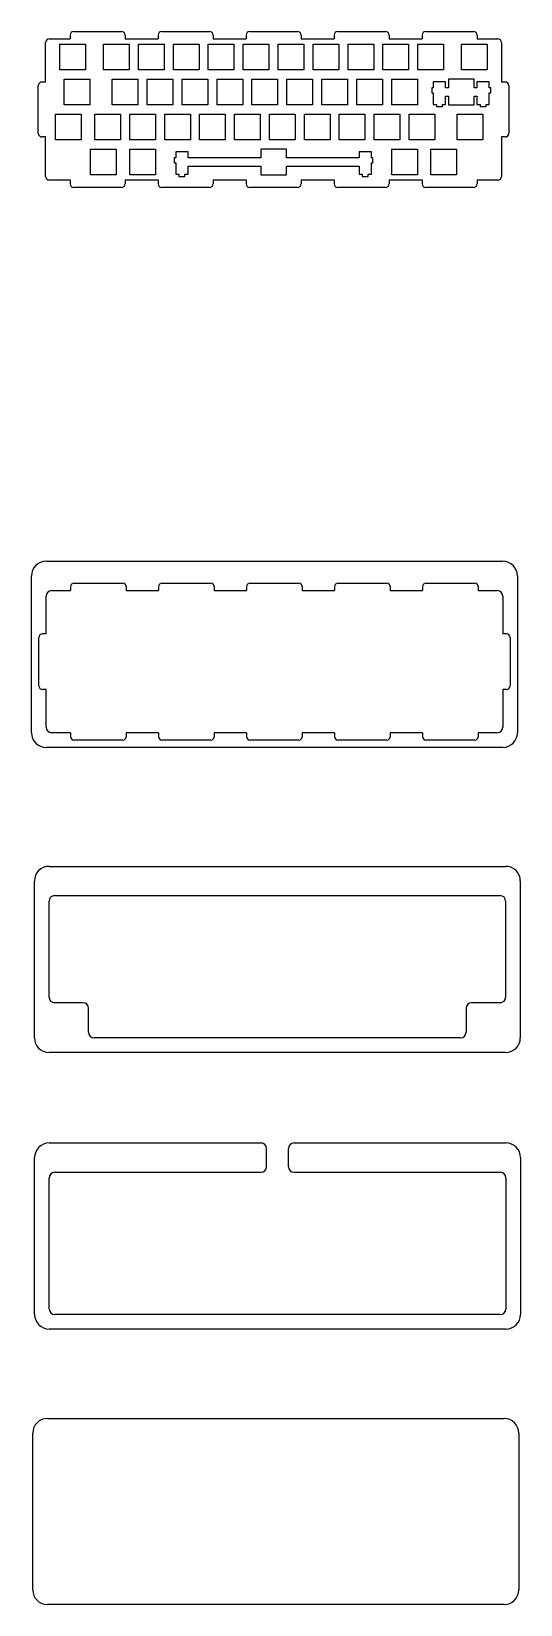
# Model space of a CAD drawing. Extents: x -2 to 264, y -599 to 259.
import ezdxf

# ---------------------------------------------------------------- set-up
doc = ezdxf.new("R2010")
doc.units = 0
doc.header["$MEASUREMENT"] = 0

msp = doc.modelspace()

# ---------------------------------------------------------------- linework, layer by layer
at = {"color": 0}
for p, q in [((20.61, 259.27), (46.61, 259.27)), ((68.61, 259.27), (94.61, 259.27)), ((116.61, 259.27), (142.61, 259.27)), ((164.61, 259.27), (190.61, 259.27)), ((212.61, 259.27), (238.61, 259.27)), ((5.28, 231.7), (5.28, 253.27)), ((7.28, 255.27), (18.61, 255.27)), ((13.06, 252.27), (27.06, 252.27)), ((13.06, 238.28), (13.06, 252.27)), ((18.61, 257.27), (18.61, 255.27)), ((27.06, 252.27), (27.06, 238.28)), ((36.87, 252.27), (50.87, 252.27)), ((36.87, 238.28), (36.87, 252.27)), ((48.61, 257.27), (48.61, 255.27)), ((48.61, 255.27), (66.61, 255.27)), ((50.87, 252.27), (50.87, 238.28)), ((55.92, 252.27), (69.92, 252.27)), ((55.92, 238.28), (55.92, 252.27)), ((66.61, 257.27), (66.61, 255.27)), ((69.92, 252.27), (69.92, 238.28)), ((74.97, 252.27), (88.97, 252.27)), ((74.97, 238.28), (74.97, 252.27)), ((88.97, 252.27), (88.97, 238.28)), ((94.02, 252.27), (108.02, 252.27)), ((94.02, 238.28), (94.02, 252.27)), ((96.61, 257.27), (96.61, 255.27)), ((96.61, 255.27), (114.61, 255.27)), ((108.02, 252.27), (108.02, 238.28)), ((113.07, 252.27), (127.07, 252.27)), ((113.07, 238.28), (113.07, 252.27)), ((114.61, 257.27), (114.61, 255.27)), ((127.07, 252.27), (127.07, 238.28)), ((132.12, 252.27), (146.12, 252.27)), ((132.12, 238.28), (132.12, 252.27)), ((144.61, 257.27), (144.61, 255.27)), ((144.61, 255.27), (162.61, 255.27)), ((146.12, 252.27), (146.12, 238.28)), ((151.17, 252.27), (165.17, 252.27)), ((151.17, 238.28), (151.17, 252.27)), ((162.61, 257.27), (162.61, 255.27)), ((165.17, 252.27), (165.17, 238.28)), ((170.22, 252.27), (184.22, 252.27)), ((170.22, 238.28), (170.22, 252.27)), ((184.22, 252.27), (184.22, 238.28)), ((189.27, 252.27), (203.27, 252.27)), ((189.27, 238.28), (189.27, 252.27)), ((192.61, 257.27), (192.61, 255.27)), ((192.61, 255.27), (210.61, 255.27)), ((203.27, 252.27), (203.27, 238.28)), ((208.32, 252.27), (222.32, 252.27)), ((208.32, 238.28), (208.32, 252.27)), ((210.61, 257.27), (210.61, 255.27)), ((222.32, 252.27), (222.32, 238.28)), ((232.13, 252.27), (246.13, 252.27)), ((232.13, 238.28), (232.13, 252.27)), ((240.61, 257.27), (240.61, 255.27)), ((240.61, 255.27), (251.93, 255.27)), ((246.13, 252.27), (246.13, 238.28)), ((253.93, 253.27), (253.93, 231.7)), ((27.06, 238.28), (13.06, 238.28)), ((15.44, 233.22), (29.44, 233.22)), ((15.44, 219.23), (15.44, 233.22)), ((29.44, 233.22), (29.44, 219.23)), ((50.87, 238.28), (36.87, 238.28)), ((41.63, 233.22), (55.63, 233.22)), ((41.63, 219.23), (41.63, 233.22)), ((55.63, 233.22), (55.63, 219.23)), ((69.92, 238.28), (55.92, 238.28)), ((60.68, 233.22), (74.68, 233.22)), ((60.68, 219.23), (60.68, 233.22)), ((74.68, 233.22), (74.68, 219.23)), ((88.97, 238.28), (74.97, 238.28)), ((79.73, 233.22), (93.73, 233.22)), ((79.73, 219.23), (79.73, 233.22)), ((93.73, 233.22), (93.73, 219.23)), ((108.02, 238.28), (94.02, 238.28)), ((98.78, 233.22), (112.78, 233.22)), ((98.78, 219.23), (98.78, 233.22)), ((112.78, 233.22), (112.78, 219.23)), ((127.07, 238.28), (113.07, 238.28)), ((117.83, 233.22), (131.83, 233.22)), ((117.83, 219.23), (117.83, 233.22)), ((131.83, 233.22), (131.83, 219.23)), ((146.12, 238.28), (132.12, 238.28)), ((136.88, 233.22), (150.88, 233.22)), ((136.88, 219.23), (136.88, 233.22)), ((150.88, 233.22), (150.88, 219.23)), ((165.17, 238.28), (151.17, 238.28)), ((155.93, 233.22), (169.93, 233.22)), ((155.93, 219.23), (155.93, 233.22)), ((169.93, 233.22), (169.93, 219.23)), ((184.22, 238.28), (170.22, 238.28)), ((174.98, 233.22), (188.98, 233.22)), ((174.98, 219.23), (174.98, 233.22)), ((188.98, 233.22), (188.98, 219.23)), ((203.27, 238.28), (189.27, 238.28)), ((194.03, 233.22), (208.03, 233.22)), ((194.03, 219.23), (194.03, 233.22)), ((208.03, 233.22), (208.03, 219.23)), ((222.32, 238.28), (208.32, 238.28)), ((223.47, 231.75), (216.71, 231.75)), ((216.71, 231.75), (216.71, 228.52)), ((223.47, 228.52), (223.47, 231.75)), ((224.99, 233.22), (224.99, 228.52)), ((238.99, 233.22), (224.99, 233.22)), ((246.13, 238.28), (232.13, 238.28)), ((238.99, 228.52), (238.99, 233.22)), ((247.27, 231.75), (240.51, 231.75)), ((240.51, 231.75), (240.51, 228.52)), ((247.27, 228.52), (247.27, 231.75)), ((1.28, 203.7), (1.28, 229.7)), ((5.28, 231.7), (3.28, 231.7)), ((216.71, 228.52), (215.89, 228.52)), ((215.89, 228.52), (215.89, 225.73)), ((215.89, 225.73), (216.71, 225.73)), ((216.71, 225.73), (216.71, 219.46)), ((224.99, 228.52), (223.47, 228.52)), ((223.47, 219.46), (223.47, 223.92)), ((223.47, 223.92), (224.99, 223.92)), ((224.99, 223.92), (224.99, 219.23)), ((240.51, 228.52), (238.99, 228.52)), ((238.99, 219.23), (238.99, 223.92)), ((238.99, 223.92), (240.51, 223.92)), ((240.51, 223.92), (240.51, 219.46)), ((248.09, 228.52), (247.27, 228.52)), ((247.27, 219.46), (247.27, 225.73)), ((247.27, 225.73), (248.09, 225.73)), ((248.09, 225.73), (248.09, 228.52)), ((255.93, 231.7), (253.93, 231.7)), ((257.93, 229.7), (257.93, 203.7)), ((29.44, 219.23), (15.44, 219.23)), ((55.63, 219.23), (41.63, 219.23)), ((74.68, 219.23), (60.68, 219.23)), ((93.73, 219.23), (79.73, 219.23)), ((112.78, 219.23), (98.78, 219.23)), ((131.83, 219.23), (117.83, 219.23)), ((150.88, 219.23), (136.88, 219.23)), ((169.93, 219.23), (155.93, 219.23)), ((188.98, 219.23), (174.98, 219.23)), ((208.03, 219.23), (194.03, 219.23)), ((216.71, 219.46), (218.44, 219.46)), ((218.44, 219.46), (218.44, 218.26)), ((218.44, 218.26), (221.74, 218.26)), ((221.74, 218.26), (221.74, 219.46)), ((221.74, 219.46), (223.47, 219.46)), ((224.99, 219.23), (238.99, 219.23)), ((240.51, 219.46), (242.24, 219.46)), ((242.24, 219.46), (242.24, 218.26)), ((242.24, 218.26), (245.54, 218.26)), ((245.54, 218.26), (245.54, 219.46)), ((245.54, 219.46), (247.27, 219.46)), ((10.68, 214.17), (24.68, 214.17)), ((10.68, 200.18), (10.68, 214.17)), ((24.68, 214.17), (24.68, 200.18)), ((32.11, 214.17), (46.11, 214.17)), ((32.11, 200.18), (32.11, 214.17)), ((46.11, 214.17), (46.11, 200.18)), ((51.16, 214.17), (65.16, 214.17)), ((51.16, 200.18), (51.16, 214.17)), ((65.16, 214.17), (65.16, 200.18)), ((70.21, 214.17), (84.21, 214.17)), ((70.21, 200.18), (70.21, 214.17)), ((84.21, 214.17), (84.21, 200.18)), ((89.26, 214.17), (103.26, 214.17)), ((89.26, 200.18), (89.26, 214.17)), ((103.26, 214.17), (103.26, 200.18)), ((108.31, 214.17), (122.31, 214.17)), ((108.31, 200.18), (108.31, 214.17)), ((122.31, 214.17), (122.31, 200.18)), ((127.36, 214.17), (141.36, 214.17)), ((127.36, 200.18), (127.36, 214.17)), ((141.36, 214.17), (141.36, 200.18)), ((146.41, 214.17), (160.41, 214.17)), ((146.41, 200.18), (146.41, 214.17)), ((160.41, 214.17), (160.41, 200.18)), ((165.46, 214.17), (179.46, 214.17)), ((165.46, 200.18), (165.46, 214.17)), ((179.46, 214.17), (179.46, 200.18)), ((184.51, 214.17), (198.51, 214.17)), ((184.51, 200.18), (184.51, 214.17)), ((198.51, 214.17), (198.51, 200.18)), ((203.56, 214.17), (217.56, 214.17)), ((203.56, 200.18), (203.56, 214.17)), ((217.56, 214.17), (217.56, 200.18)), ((229.75, 214.17), (243.75, 214.17)), ((229.75, 200.18), (229.75, 214.17)), ((243.75, 214.17), (243.75, 200.18)), ((5.28, 201.7), (3.28, 201.7)), ((5.28, 180.13), (5.28, 201.7)), ((24.68, 200.18), (10.68, 200.18)), ((46.11, 200.18), (32.11, 200.18)), ((65.16, 200.18), (51.16, 200.18)), ((84.21, 200.18), (70.21, 200.18)), ((103.26, 200.18), (89.26, 200.18)), ((122.31, 200.18), (108.31, 200.18)), ((141.36, 200.18), (127.36, 200.18)), ((160.41, 200.18), (146.41, 200.18)), ((179.46, 200.18), (165.46, 200.18)), ((198.51, 200.18), (184.51, 200.18)), ((217.56, 200.18), (203.56, 200.18)), ((243.75, 200.18), (229.75, 200.18)), ((255.93, 201.7), (253.93, 201.7)), ((253.93, 201.7), (253.93, 180.13)), ((29.73, 195.12), (43.73, 195.12)), ((29.73, 181.13), (29.73, 195.12)), ((43.73, 195.12), (43.73, 181.13)), ((51.16, 195.12), (65.16, 195.12)), ((51.16, 181.13), (51.16, 195.12)), ((65.16, 195.12), (65.16, 181.13)), ((76.22, 190.42), (75.4, 190.42)), ((75.4, 190.42), (75.4, 187.63)), ((82.97, 193.65), (76.22, 193.65)), ((76.22, 193.65), (76.22, 190.42)), ((82.97, 190.42), (82.97, 193.65)), ((122.6, 190.42), (82.97, 190.42)), ((122.6, 195.12), (122.6, 190.42)), ((136.6, 195.12), (122.6, 195.12)), ((136.6, 190.42), (136.6, 195.12)), ((176.22, 190.42), (136.6, 190.42)), ((182.97, 193.65), (176.22, 193.65)), ((176.22, 193.65), (176.22, 190.42)), ((182.97, 190.42), (182.97, 193.65)), ((183.8, 190.42), (182.97, 190.42)), ((183.8, 187.63), (183.8, 190.42)), ((194.03, 195.12), (208.03, 195.12)), ((194.03, 181.13), (194.03, 195.12)), ((208.03, 195.12), (208.03, 181.13)), ((215.46, 195.12), (229.47, 195.12)), ((215.46, 181.13), (215.46, 195.12)), ((229.47, 195.12), (229.47, 181.13)), ((43.73, 181.13), (29.73, 181.13)), ((65.16, 181.13), (51.16, 181.13)), ((75.4, 187.63), (76.22, 187.63)), ((76.22, 187.63), (76.22, 181.36)), ((76.22, 181.36), (77.95, 181.36)), ((77.95, 181.36), (77.95, 180.16)), ((81.25, 180.16), (81.25, 181.36)), ((81.25, 181.36), (82.97, 181.36)), ((82.97, 181.36), (82.97, 185.82)), ((82.97, 185.82), (122.6, 185.82)), ((122.6, 185.82), (122.6, 181.13)), ((122.6, 181.13), (136.6, 181.13)), ((136.6, 181.13), (136.6, 185.82)), ((136.6, 185.82), (176.22, 185.82)), ((176.22, 185.82), (176.22, 181.36)), ((176.22, 181.36), (177.95, 181.36)), ((177.95, 181.36), (177.95, 180.16)), ((181.25, 180.16), (181.25, 181.36)), ((181.25, 181.36), (182.97, 181.36)), ((182.97, 181.36), (182.97, 187.63)), ((182.97, 187.63), (183.8, 187.63)), ((208.03, 181.13), (194.03, 181.13)), ((229.47, 181.13), (215.46, 181.13)), ((18.61, 178.13), (7.28, 178.13)), ((18.61, 178.13), (18.61, 176.13)), ((46.61, 174.13), (20.61, 174.13)), ((66.61, 178.13), (48.61, 178.13)), ((48.61, 178.13), (48.61, 176.13)), ((66.61, 178.13), (66.61, 176.13)), ((94.61, 174.13), (68.61, 174.13)), ((77.95, 180.16), (81.25, 180.16)), ((114.61, 178.13), (96.61, 178.13)), ((96.61, 178.13), (96.61, 176.13)), ((114.61, 178.13), (114.61, 176.13)), ((142.61, 174.13), (116.61, 174.13)), ((162.61, 178.13), (144.61, 178.13)), ((144.61, 178.13), (144.61, 176.13)), ((162.61, 178.13), (162.61, 176.13)), ((190.61, 174.13), (164.61, 174.13)), ((177.95, 180.16), (181.25, 180.16)), ((210.61, 178.13), (192.61, 178.13)), ((192.61, 178.13), (192.61, 176.13)), ((210.61, 178.13), (210.61, 176.13)), ((238.61, 174.13), (212.61, 174.13)), ((251.93, 178.13), (240.61, 178.13)), ((240.61, 178.13), (240.61, 176.13)), ((5.55, -29.76), (254.6, -29.76)), ((-2.45, -123.31), (-2.45, -37.76)), ((20.88, -41.76), (47.28, -41.76)), ((68.88, -41.76), (95.28, -41.76)), ((116.88, -41.76), (143.28, -41.76)), ((164.88, -41.76), (191.28, -41.76)), ((212.88, -41.76), (239.28, -41.76)), ((262.6, -37.76), (262.6, -123.31)), ((5.55, -69.34), (5.55, -48.76)), ((8.55, -45.76), (18.88, -45.76)), ((18.88, -43.76), (18.88, -45.76)), ((49.28, -43.76), (49.28, -45.76)), ((49.28, -45.76), (66.88, -45.76)), ((66.88, -43.76), (66.88, -45.76)), ((97.28, -43.76), (97.28, -45.76)), ((97.28, -45.76), (114.88, -45.76)), ((114.88, -43.76), (114.88, -45.76)), ((145.28, -43.76), (145.28, -45.76)), ((145.28, -45.76), (162.88, -45.76)), ((162.88, -43.76), (162.88, -45.76)), ((193.28, -43.76), (193.28, -45.76)), ((193.28, -45.76), (210.88, -45.76)), ((210.88, -43.76), (210.88, -45.76)), ((241.28, -43.76), (241.28, -45.76)), ((241.28, -45.76), (251.6, -45.76)), ((254.6, -48.76), (254.6, -69.34)), ((1.55, -97.74), (1.55, -71.34)), ((5.55, -69.34), (3.55, -69.34)), ((256.6, -69.34), (254.6, -69.34)), ((258.6, -71.34), (258.6, -97.74)), ((5.55, -99.74), (3.55, -99.74)), ((5.55, -120.31), (5.55, -99.74)), ((256.6, -99.74), (254.6, -99.74)), ((254.6, -99.74), (254.6, -120.31)), ((18.88, -123.31), (8.55, -123.31)), ((18.88, -123.31), (18.88, -125.31)), ((47.28, -127.31), (20.88, -127.31)), ((49.28, -123.31), (49.28, -125.31)), ((66.88, -123.31), (49.28, -123.31)), ((66.88, -123.31), (66.88, -125.31)), ((95.28, -127.31), (68.88, -127.31)), ((97.28, -123.31), (97.28, -125.31)), ((114.88, -123.31), (97.28, -123.31)), ((114.88, -123.31), (114.88, -125.31)), ((143.28, -127.31), (116.88, -127.31)), ((145.28, -123.31), (145.28, -125.31)), ((162.88, -123.31), (145.28, -123.31)), ((162.88, -123.31), (162.88, -125.31)), ((191.28, -127.31), (164.88, -127.31)), ((193.28, -123.31), (193.28, -125.31)), ((210.88, -123.31), (193.28, -123.31)), ((210.88, -123.31), (210.88, -125.31)), ((239.28, -127.31), (212.88, -127.31)), ((251.6, -123.31), (241.28, -123.31)), ((241.28, -123.31), (241.28, -125.31)), ((254.6, -131.31), (5.55, -131.31)), ((7.13, -196.21), (256.19, -196.21)), ((-0.87, -289.76), (-0.87, -204.21)), ((264.19, -204.21), (264.19, -289.76)), ((10.13, -212.21), (253.19, -212.21)), ((7.13, -267.61), (7.13, -215.21)), ((256.19, -215.21), (256.19, -267.61)), ((25.68, -270.61), (10.13, -270.61)), ((28.68, -286.76), (28.68, -273.61)), ((234.62, -273.61), (234.62, -286.76)), ((253.19, -270.61), (237.62, -270.61)), ((231.62, -289.76), (31.68, -289.76)), ((256.19, -297.76), (7.13, -297.76)), ((7.26, -347.14), (122.78, -347.14)), ((140.78, -347.14), (256.31, -347.14)), ((-0.74, -440.69), (-0.74, -355.14)), ((264.31, -355.14), (264.31, -440.69)), ((7.26, -437.69), (7.26, -366.14)), ((10.26, -363.14), (122.78, -363.14)), ((140.78, -363.14), (253.31, -363.14)), ((256.31, -366.14), (256.31, -437.69)), ((253.31, -440.69), (10.26, -440.69)), ((256.31, -448.69), (7.26, -448.69)), ((6.28, -497.4), (255.34, -497.4)), ((-1.72, -590.95), (-1.72, -505.4)), ((263.34, -505.4), (263.34, -590.95)), ((255.34, -598.95), (6.28, -598.95))]:
    msp.add_line(p, q, dxfattribs=at)
at = {"linetype": 'Continuous'}
for p, q in [((125.78, -360.14), (125.78, -350.14)), ((137.78, -360.14), (137.78, -350.14))]:
    msp.add_line(p, q, dxfattribs=at)
for centre, radius, start, end in [((20.61, 257.27), 2, 90, 180), ((46.61, 257.27), 2, 0, 90), ((68.61, 257.27), 2, 90, 180), ((94.61, 257.27), 2, 0, 90), ((116.61, 257.27), 2, 90, 180), ((142.61, 257.27), 2, 0, 90), ((164.61, 257.27), 2, 90, 180), ((190.61, 257.27), 2, 0, 90), ((212.61, 257.27), 2, 90, 180), ((238.61, 257.27), 2, 0, 90), ((7.28, 253.27), 2, 90, 180), ((251.93, 253.27), 2, 0, 90), ((3.28, 229.7), 2, 90, 180), ((255.93, 229.7), 2, 0, 90), ((3.28, 203.7), 2, 180, 270), ((255.93, 203.7), 2, 270, 0), ((7.28, 180.13), 2, 180, 270), ((20.61, 176.13), 2, 180, 270), ((46.61, 176.13), 2, 270, 0), ((68.61, 176.13), 2, 180, 270), ((94.61, 176.13), 2, 270, 0), ((116.61, 176.13), 2, 180, 270), ((142.61, 176.13), 2, 270, 0), ((164.61, 176.13), 2, 180, 270), ((190.61, 176.13), 2, 270, 0), ((212.61, 176.13), 2, 180, 270), ((238.61, 176.13), 2, 270, 0), ((251.93, 180.13), 2, 270, 0), ((5.55, -37.76), 8, 90, 180), ((254.6, -37.76), 8, 360, 90), ((20.88, -43.76), 2, 90, 180), ((47.28, -43.76), 2, 0, 90), ((68.88, -43.76), 2, 90, 180), ((95.28, -43.76), 2, 0, 90), ((116.88, -43.76), 2, 90, 180), ((143.28, -43.76), 2, 0, 90), ((164.88, -43.76), 2, 90, 180), ((191.28, -43.76), 2, 0, 90), ((212.88, -43.76), 2, 90, 180), ((239.28, -43.76), 2, 0, 90), ((8.55, -48.76), 3, 90, 180), ((251.6, -48.76), 3, 360, 90), ((3.55, -71.34), 2, 90, 180), ((256.6, -71.34), 2, 0, 90), ((3.55, -97.74), 2, 180, 270), ((256.6, -97.74), 2, 270, 0), ((5.55, -123.31), 8, 180, 270), ((8.55, -120.31), 3, 180, 270), ((20.88, -125.31), 2, 180, 270), ((47.28, -125.31), 2, 270, 0), ((68.88, -125.31), 2, 180, 270), ((95.28, -125.31), 2, 270, 0), ((116.88, -125.31), 2, 180, 270), ((143.28, -125.31), 2, 270, 0), ((164.88, -125.31), 2, 180, 270), ((191.28, -125.31), 2, 270, 0), ((212.88, -125.31), 2, 180, 270), ((239.28, -125.31), 2, 270, 0), ((251.6, -120.31), 3, 270, 360), ((254.6, -123.31), 8, 270, 0), ((7.13, -204.21), 8, 90, 180), ((7.13, -204.21), 8, 359.9999999999998, 0), ((256.19, -204.21), 8, 0, 90), ((10.13, -215.21), 3, 90, 180), ((253.19, -215.21), 3, 0, 90), ((10.13, -267.61), 3, 180, 270), ((25.68, -273.61), 3, 0, 90), ((237.62, -273.61), 3, 90, 180), ((253.19, -267.61), 3, 270, 0), ((7.13, -289.76), 8, 180, 270), ((31.68, -286.76), 3, 180, 270), ((231.62, -286.76), 3, 270, 0), ((256.19, -289.76), 8, 270, 0), ((7.26, -355.14), 8, 90, 180), ((7.26, -355.14), 8, 0, 0), ((122.78, -350.14), 3, 0, 90), ((140.78, -350.14), 3, 90, 180), ((256.31, -355.14), 8, 0, 90), ((122.78, -360.14), 3, 270, 0), ((140.78, -360.14), 3, 180, 270), ((10.26, -366.14), 3, 90, 180), ((253.31, -366.14), 3, 0, 90), ((10.26, -437.69), 3, 180, 270), ((253.31, -437.69), 3, 270, 0), ((7.26, -440.69), 8, 180, 270), ((256.31, -440.69), 8, 270, 0), ((6.28, -505.4), 8, 90, 180), ((6.28, -505.4), 8, 0, 0), ((255.34, -505.4), 8, 0, 90), ((6.28, -590.95), 8, 180, 270), ((255.34, -590.95), 8, 270, 0)]:
    msp.add_arc(centre, radius, start, end, dxfattribs=at)

doc.saveas('drawing.dxf')
